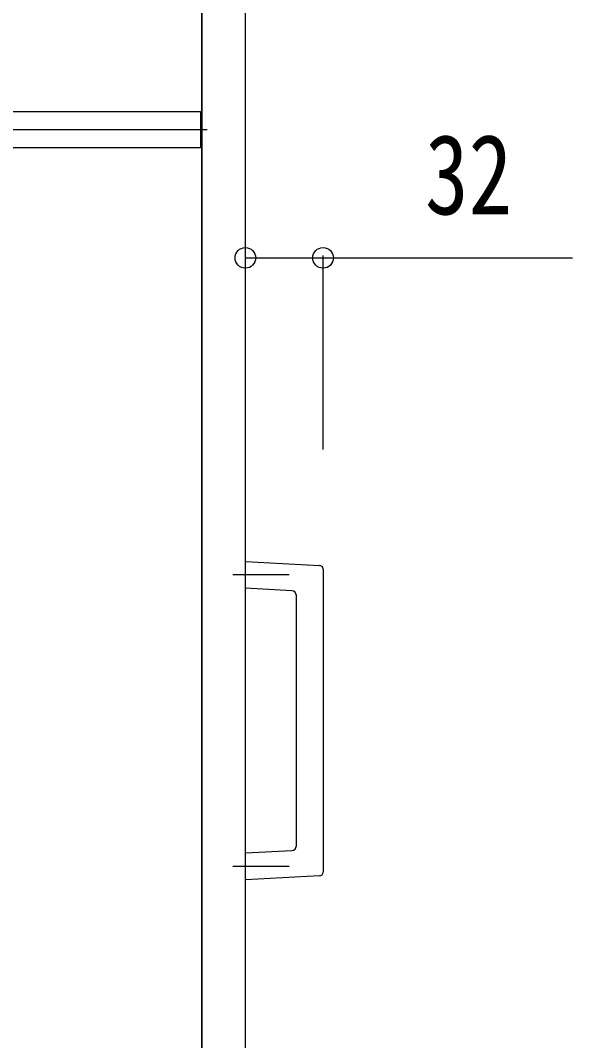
# Model space of a CAD drawing. Units: millimetres, scale not verified. Extents: x -4205 to 4205, y -2970 to 2970.
# Drawn here: x -2039.7 to -1812.2, y -432 to -12 of the extents above; entities that cross this region are included whole.
import ezdxf
from ezdxf.enums import TextEntityAlignment as Align

# ---------------------------------------------------------------- set-up
doc = ezdxf.new("R2010")
doc.units = ezdxf.units.MM
doc.header["$LTSCALE"] = 20
for name, color, linetype in [('0-2_YKK_11', 7, 'Continuous'), ('0-3_YKK_12', 2, 'Continuous'), ('0-4_YKK_13', 4, 'Continuous'), ('0-5_YKK_D', 6, 'Continuous')]:
    doc.layers.add(name, color=color, linetype=linetype)
doc.styles.add('ＭＳ ゴシック', font='')
doc.styles.get('ＭＳ ゴシック').set_extended_font_data('MS Gothic')

msp = doc.modelspace()

# ---------------------------------------------------------------- linework, layer by layer
at = {"layer": '0-2_YKK_11'}
msp.add_lwpolyline([(-1965.48, -64.5), (-2326.98, -64.5), (-2326.98, -49.5), (-1965.48, -49.5)], close=True, dxfattribs=at)
at = {"layer": '0-3_YKK_12'}
msp.add_line((-1962.69, -57), (-2329.78, -57), dxfattribs=at)
for points in [[(-2344.98, -1167), (-1964.98, -1167), (-1964.98, 1023), (-2344.98, 1023)], [(-1964.98, -1164), (-1946.98, -1164), (-1946.98, 1020), (-1964.98, 1020)]]:
    msp.add_lwpolyline(points, close=True, dxfattribs=at)
at = {"layer": '0-4_YKK_13'}
for p, q in [((-1946.98, -234.76), (-1916.4, -236.36)), ((-1946.98, -245.78), (-1946.98, -234.76)), ((-1914.98, -237.86), (-1914.98, -362.67)), ((-1928.93, -240.27), (-1952.08, -240.27)), ((-1927.88, -246.78), (-1946.98, -245.78)), ((-1925.98, -351.76), (-1925.98, -248.77)), ((-1928.93, -360.27), (-1952.08, -360.27))]:
    msp.add_line(p, q, dxfattribs=at)
msp.add_lwpolyline([(-1916.4, -364.17), (-1946.98, -365.78), (-1946.98, -354.76), (-1927.88, -353.76)], dxfattribs=at)
for centre, radius, start, end in [((-1916.48, -237.86), 1.5, 359.7888, 87.2363), ((-1927.98, -248.77), 2, 0.2048, 86.8047), ((-1927.98, -351.76), 2, 273.2048, 359.8047), ((-1916.48, -362.67), 1.5, 272.7888, 0.2363)]:
    msp.add_arc(centre, radius, start, end, dxfattribs=at)
at = {"layer": '0-5_YKK_D'}
msp.add_line((-1914.98, -188.63), (-1914.98, -108.76), dxfattribs=at)
msp.add_lwpolyline([(-1946.98, -109.76), (-1914.98, -109.76), (-1812.18, -109.76)], dxfattribs=at)
for centre in [(-1946.98, -109.76), (-1914.98, -109.76)]:
    msp.add_circle(centre, 4.25, dxfattribs=at)

# ---------------------------------------------------------------- texts
at = {"layer": '0-5_YKK_D', "style": 'ＭＳ ゴシック', "width": 0.8}
msp.add_text('32', height=32.99, dxfattribs=at).set_placement((-1872.98, -101.76), align=Align.BOTTOM_LEFT)

doc.saveas('drawing.dxf')
